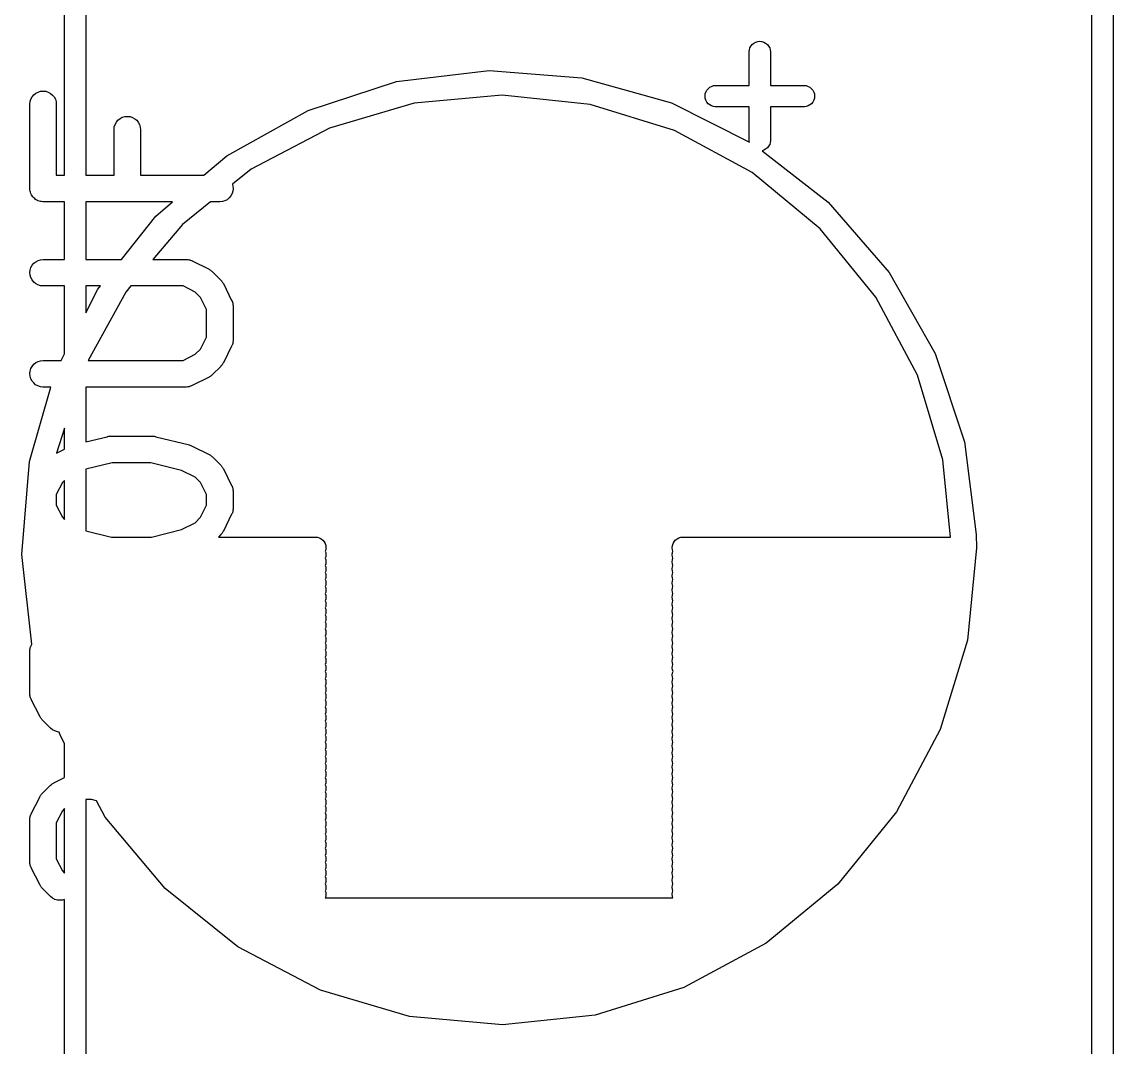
# Model space of a CAD drawing. Extents: x 84.8 to 173.4, y -140 to -47.1.
# Drawn here: x 149.19 to 155.37, y -129.33 to -123.53 of the extents above; entities that cross this region are included whole.
import ezdxf

# ---------------------------------------------------------------- set-up
doc = ezdxf.new("R2010")
doc.units = 0
doc.header["$MEASUREMENT"] = 0
doc.layers.add('BLACK', color=7, linetype='CONTINUOUS')

msp = doc.modelspace()

# ---------------------------------------------------------------- linework, layer by layer
at = {"layer": 'BLACK', "linetype": 'CONTINUOUS'}
for p, q in [((149.554, -120.917), (149.554, -124.401)), ((155.246, -131.023), (155.246, -120.917)), ((149.434, -124.401), (149.434, -120.974)), ((155.366, -120.974), (155.366, -130.994)), ((153.317, -123.67), (153.324, -123.661)), ((153.324, -123.661), (153.334, -123.653)), ((153.334, -123.653), (153.344, -123.648)), ((153.344, -123.648), (153.355, -123.644)), ((153.355, -123.644), (153.367, -123.643)), ((153.367, -123.643), (153.379, -123.644)), ((153.379, -123.644), (153.39, -123.648)), ((153.39, -123.648), (153.4, -123.653)), ((153.4, -123.653), (153.41, -123.661)), ((153.41, -123.661), (153.417, -123.67)), ((153.307, -123.7), (153.308, -123.691)), ((153.307, -123.893), (153.307, -123.7)), ((153.308, -123.691), (153.311, -123.68)), ((153.311, -123.68), (153.317, -123.67)), ((153.417, -123.67), (153.423, -123.68)), ((153.423, -123.68), (153.426, -123.691)), ((153.426, -123.691), (153.427, -123.7)), ((153.427, -123.7), (153.427, -123.893)), ((151.312, -123.871), (151.835, -123.809)), ((151.835, -123.809), (152.361, -123.849)), ((152.361, -123.849), (152.868, -123.991)), ((150.811, -124.034), (151.312, -123.871)), ((153.067, -123.92), (153.074, -123.911)), ((153.074, -123.911), (153.084, -123.903)), ((153.084, -123.903), (153.094, -123.898)), ((153.094, -123.898), (153.105, -123.894)), ((153.105, -123.894), (153.114, -123.893)), ((153.114, -123.893), (153.307, -123.893)), ((153.427, -123.893), (153.62, -123.893)), ((153.62, -123.893), (153.629, -123.894)), ((153.629, -123.894), (153.64, -123.898)), ((153.64, -123.898), (153.65, -123.903)), ((153.65, -123.903), (153.66, -123.911)), ((153.66, -123.911), (153.667, -123.92)), ((149.239, -123.984), (149.243, -123.97)), ((149.243, -123.97), (149.25, -123.958)), ((149.25, -123.958), (149.26, -123.946)), ((149.26, -123.946), (149.271, -123.937)), ((149.271, -123.937), (149.284, -123.93)), ((149.284, -123.93), (149.298, -123.926)), ((149.298, -123.926), (149.313, -123.925)), ((149.313, -123.925), (149.327, -123.926)), ((149.327, -123.926), (149.341, -123.931)), ((149.341, -123.931), (149.354, -123.938)), ((149.354, -123.938), (149.366, -123.947)), ((149.366, -123.947), (149.375, -123.958)), ((149.375, -123.958), (149.382, -123.971)), ((149.382, -123.971), (149.386, -123.985)), ((151.91, -123.948), (151.412, -123.993)), ((152.407, -124), (151.91, -123.948)), ((153.057, -123.953), (153.058, -123.941)), ((153.058, -123.965), (153.057, -123.953)), ((153.058, -123.941), (153.061, -123.93)), ((153.061, -123.976), (153.058, -123.965)), ((153.061, -123.93), (153.067, -123.92)), ((153.667, -123.92), (153.673, -123.93)), ((153.673, -123.93), (153.676, -123.941)), ((153.676, -123.965), (153.673, -123.976)), ((153.676, -123.941), (153.677, -123.953)), ((153.677, -123.953), (153.676, -123.965)), ((149.237, -123.999), (149.239, -123.984)), ((149.237, -124), (149.237, -123.999)), ((149.237, -124.476), (149.237, -124)), ((149.386, -123.985), (149.387, -124)), ((149.387, -124), (149.387, -124.401)), ((150.351, -124.291), (150.811, -124.034)), ((151.412, -123.993), (150.933, -124.134)), ((152.884, -124.148), (152.407, -124)), ((152.868, -123.991), (153.308, -124.213)), ((153.067, -123.987), (153.061, -123.976)), ((153.074, -123.996), (153.067, -123.987)), ((153.084, -124.003), (153.074, -123.996)), ((153.094, -124.009), (153.084, -124.003)), ((153.105, -124.012), (153.094, -124.009)), ((153.114, -124.013), (153.105, -124.012)), ((153.307, -124.013), (153.114, -124.013)), ((153.307, -124.206), (153.307, -124.013)), ((153.62, -124.013), (153.427, -124.013)), ((153.427, -124.013), (153.427, -124.206)), ((153.629, -124.012), (153.62, -124.013)), ((153.64, -124.009), (153.629, -124.012)), ((153.65, -124.003), (153.64, -124.009)), ((153.66, -123.996), (153.65, -124.003)), ((153.667, -123.987), (153.66, -123.996)), ((153.673, -123.976), (153.667, -123.987)), ((149.727, -124.1), (149.736, -124.089)), ((149.736, -124.089), (149.748, -124.08)), ((149.748, -124.08), (149.76, -124.073)), ((149.76, -124.073), (149.775, -124.069)), ((149.775, -124.069), (149.789, -124.068)), ((149.789, -124.068), (149.804, -124.069)), ((149.804, -124.069), (149.818, -124.074)), ((149.818, -124.074), (149.831, -124.081)), ((149.831, -124.081), (149.842, -124.09)), ((149.842, -124.09), (149.851, -124.101)), ((149.714, -124.142), (149.715, -124.127)), ((149.714, -124.143), (149.714, -124.142)), ((149.714, -124.401), (149.714, -124.143)), ((149.715, -124.127), (149.72, -124.113)), ((149.72, -124.113), (149.727, -124.1)), ((149.851, -124.101), (149.858, -124.114)), ((149.858, -124.114), (149.862, -124.128)), ((149.862, -124.128), (149.864, -124.143)), ((149.864, -124.143), (149.864, -124.401)), ((150.933, -124.134), (150.49, -124.366)), ((153.324, -124.386), (152.884, -124.148)), ((153.308, -124.213), (153.307, -124.206)), ((153.426, -124.215), (153.423, -124.226)), ((153.427, -124.206), (153.426, -124.215)), ((153.39, -124.259), (153.381, -124.262)), ((153.381, -124.262), (153.754, -124.553)), ((153.4, -124.253), (153.39, -124.259)), ((153.41, -124.246), (153.4, -124.253)), ((153.417, -124.237), (153.41, -124.246)), ((153.423, -124.226), (153.417, -124.237)), ((150.222, -124.401), (150.351, -124.291)), ((149.387, -124.401), (149.434, -124.401)), ((149.554, -124.401), (149.714, -124.401)), ((149.864, -124.401), (150.222, -124.401)), ((150.49, -124.366), (150.383, -124.452)), ((153.709, -124.704), (153.324, -124.386)), ((150.383, -124.452), (150.386, -124.462)), ((150.386, -124.462), (150.387, -124.477)), ((149.238, -124.483), (149.237, -124.476)), ((149.239, -124.49), (149.238, -124.483)), ((149.239, -124.491), (149.239, -124.49)), ((149.239, -124.49), (149.239, -124.49)), ((149.241, -124.497), (149.239, -124.491)), ((149.243, -124.504), (149.241, -124.497)), ((149.243, -124.505), (149.243, -124.504)), ((149.243, -124.504), (149.243, -124.504)), ((149.246, -124.511), (149.243, -124.505)), ((149.25, -124.517), (149.246, -124.511)), ((149.25, -124.518), (149.25, -124.517)), ((149.25, -124.517), (149.25, -124.517)), ((149.254, -124.523), (149.25, -124.518)), ((149.259, -124.529), (149.254, -124.523)), ((149.265, -124.533), (149.259, -124.529)), ((149.259, -124.529), (149.259, -124.529)), ((149.259, -124.529), (149.259, -124.529)), ((150.365, -124.529), (150.354, -124.539)), ((150.375, -124.518), (150.365, -124.529)), ((150.382, -124.505), (150.375, -124.518)), ((150.386, -124.491), (150.382, -124.505)), ((150.387, -124.477), (150.386, -124.491)), ((149.27, -124.538), (149.265, -124.533)), ((149.277, -124.542), (149.27, -124.538)), ((149.27, -124.538), (149.27, -124.538)), ((149.27, -124.538), (149.27, -124.538)), ((149.283, -124.545), (149.277, -124.542)), ((149.29, -124.547), (149.283, -124.545)), ((149.283, -124.545), (149.283, -124.545)), ((149.283, -124.545), (149.283, -124.545)), ((149.297, -124.549), (149.29, -124.547)), ((149.297, -124.55), (149.297, -124.549)), ((149.297, -124.549), (149.297, -124.549)), ((149.304, -124.55), (149.297, -124.55)), ((149.311, -124.551), (149.304, -124.55)), ((149.312, -124.551), (149.311, -124.551)), ((149.434, -124.551), (149.312, -124.551)), ((149.312, -124.551), (149.312, -124.551)), ((149.312, -124.551), (149.312, -124.551)), ((149.312, -124.551), (149.312, -124.551)), ((149.434, -124.877), (149.434, -124.551)), ((149.554, -124.551), (149.554, -124.877)), ((150.045, -124.551), (149.554, -124.551)), ((149.95, -124.632), (150.045, -124.551)), ((150.26, -124.551), (150.101, -124.679)), ((150.312, -124.551), (150.26, -124.551)), ((150.327, -124.55), (150.312, -124.551)), ((150.341, -124.545), (150.327, -124.55)), ((150.354, -124.539), (150.341, -124.545)), ((153.754, -124.553), (154.098, -124.952)), ((149.756, -124.877), (149.95, -124.632)), ((150.101, -124.679), (149.934, -124.877)), ((154.024, -125.091), (153.709, -124.704)), ((149.25, -124.91), (149.26, -124.899)), ((149.26, -124.899), (149.271, -124.89)), ((149.271, -124.89), (149.284, -124.883)), ((149.284, -124.883), (149.298, -124.879)), ((149.298, -124.879), (149.312, -124.877)), ((149.312, -124.877), (149.434, -124.877)), ((149.554, -124.877), (149.756, -124.877)), ((149.934, -124.877), (150.122, -124.877)), ((150.122, -124.877), (150.123, -124.877)), ((150.123, -124.877), (150.125, -124.878)), ((150.125, -124.878), (150.127, -124.877)), ((150.127, -124.877), (150.132, -124.878)), ((150.132, -124.878), (150.137, -124.879)), ((150.137, -124.879), (150.14, -124.88)), ((150.14, -124.88), (150.142, -124.88)), ((150.142, -124.88), (150.147, -124.882)), ((150.147, -124.882), (150.151, -124.883)), ((150.151, -124.883), (150.153, -124.884)), ((150.153, -124.884), (150.155, -124.885)), ((150.155, -124.885), (150.251, -124.933)), ((149.237, -124.952), (149.239, -124.937)), ((149.239, -124.966), (149.237, -124.952)), ((149.239, -124.937), (149.243, -124.923)), ((149.243, -124.923), (149.25, -124.91)), ((150.251, -124.933), (150.252, -124.933)), ((150.252, -124.933), (150.255, -124.936)), ((150.255, -124.936), (150.259, -124.938)), ((150.259, -124.938), (150.261, -124.94)), ((150.261, -124.94), (150.264, -124.941)), ((150.264, -124.941), (150.267, -124.944)), ((150.267, -124.944), (150.27, -124.947)), ((150.27, -124.947), (150.318, -124.994)), ((154.098, -124.952), (154.359, -125.41)), ((149.243, -124.98), (149.239, -124.966)), ((149.25, -124.993), (149.243, -124.98)), ((149.259, -125.005), (149.25, -124.993)), ((149.27, -125.014), (149.259, -125.005)), ((149.283, -125.021), (149.27, -125.014)), ((149.297, -125.026), (149.283, -125.021)), ((150.318, -124.994), (150.319, -124.995)), ((150.319, -124.995), (150.321, -124.999)), ((150.321, -124.999), (150.324, -125.002)), ((150.324, -125.002), (150.326, -125.004)), ((150.326, -125.004), (150.328, -125.007)), ((150.328, -125.007), (150.33, -125.01)), ((150.33, -125.01), (150.332, -125.014)), ((150.332, -125.014), (150.379, -125.109)), ((149.311, -125.027), (149.297, -125.026)), ((149.312, -125.027), (149.311, -125.027)), ((149.434, -125.027), (149.312, -125.027)), ((149.434, -125.412), (149.434, -125.027)), ((149.554, -125.027), (149.554, -125.179)), ((149.637, -125.027), (149.554, -125.027)), ((149.554, -125.179), (149.622, -125.045)), ((149.78, -125.062), (149.567, -125.449)), ((149.622, -125.045), (149.637, -125.027)), ((149.809, -125.027), (149.78, -125.062)), ((150.104, -125.027), (149.809, -125.027)), ((150.173, -125.062), (150.104, -125.027)), ((150.203, -125.092), (150.173, -125.062)), ((150.237, -125.16), (150.203, -125.092)), ((150.379, -125.109), (150.38, -125.11)), ((150.38, -125.11), (150.381, -125.112)), ((150.381, -125.112), (150.382, -125.114)), ((150.382, -125.114), (150.383, -125.119)), ((150.383, -125.119), (150.385, -125.124)), ((150.385, -125.124), (150.385, -125.126)), ((150.385, -125.126), (150.386, -125.128)), ((150.386, -125.128), (150.386, -125.133)), ((150.386, -125.133), (150.387, -125.138)), ((150.387, -125.138), (150.387, -125.141)), ((150.387, -125.141), (150.387, -125.143)), ((150.387, -125.143), (150.387, -125.333)), ((154.259, -125.532), (154.024, -125.091)), ((150.237, -125.316), (150.237, -125.16)), ((150.203, -125.384), (150.237, -125.316)), ((150.173, -125.414), (150.203, -125.384)), ((150.379, -125.367), (150.332, -125.462)), ((150.38, -125.365), (150.379, -125.367)), ((150.381, -125.363), (150.38, -125.365)), ((150.383, -125.358), (150.381, -125.363)), ((150.385, -125.353), (150.383, -125.358)), ((150.386, -125.349), (150.385, -125.351)), ((150.385, -125.351), (150.385, -125.353)), ((150.387, -125.339), (150.386, -125.344)), ((150.386, -125.344), (150.386, -125.349)), ((150.387, -125.333), (150.387, -125.334)), ((150.387, -125.334), (150.387, -125.336)), ((150.387, -125.336), (150.387, -125.339)), ((149.271, -125.461), (149.284, -125.454)), ((149.284, -125.454), (149.298, -125.45)), ((149.298, -125.45), (149.312, -125.449)), ((149.312, -125.449), (149.415, -125.449)), ((149.415, -125.449), (149.434, -125.412)), ((149.567, -125.449), (150.104, -125.449)), ((150.104, -125.449), (150.173, -125.414)), ((154.359, -125.41), (154.525, -125.91)), ((149.237, -125.523), (149.239, -125.509)), ((149.239, -125.509), (149.243, -125.495)), ((149.243, -125.495), (149.25, -125.482)), ((149.25, -125.482), (149.26, -125.47)), ((149.26, -125.47), (149.271, -125.461)), ((150.318, -125.482), (150.27, -125.529)), ((150.32, -125.478), (150.318, -125.482)), ((150.323, -125.475), (150.32, -125.478)), ((150.325, -125.473), (150.323, -125.475)), ((150.327, -125.47), (150.325, -125.473)), ((150.329, -125.466), (150.327, -125.47)), ((150.331, -125.463), (150.329, -125.466)), ((150.332, -125.462), (150.331, -125.463)), ((149.239, -125.538), (149.237, -125.523)), ((149.243, -125.552), (149.239, -125.538)), ((149.25, -125.565), (149.243, -125.552)), ((149.259, -125.576), (149.25, -125.565)), ((149.27, -125.586), (149.259, -125.576)), ((150.251, -125.543), (150.155, -125.591)), ((150.254, -125.541), (150.251, -125.543)), ((150.258, -125.539), (150.254, -125.541)), ((150.26, -125.537), (150.258, -125.539)), ((150.263, -125.535), (150.26, -125.537)), ((150.266, -125.532), (150.263, -125.535)), ((150.269, -125.53), (150.266, -125.532)), ((150.27, -125.529), (150.269, -125.53)), ((154.403, -126.011), (154.259, -125.532)), ((149.236, -126.021), (149.357, -125.599)), ((149.283, -125.593), (149.27, -125.586)), ((149.297, -125.597), (149.283, -125.593)), ((149.311, -125.599), (149.297, -125.597)), ((149.312, -125.599), (149.311, -125.599)), ((149.357, -125.599), (149.312, -125.599)), ((150.122, -125.599), (149.554, -125.599)), ((149.554, -125.599), (149.554, -125.91)), ((150.124, -125.598), (150.122, -125.599)), ((150.126, -125.599), (150.124, -125.598)), ((150.131, -125.598), (150.126, -125.599)), ((150.136, -125.597), (150.131, -125.598)), ((150.139, -125.597), (150.136, -125.597)), ((150.141, -125.596), (150.139, -125.597)), ((150.146, -125.595), (150.141, -125.596)), ((150.15, -125.593), (150.146, -125.595)), ((150.152, -125.592), (150.15, -125.593)), ((150.155, -125.591), (150.152, -125.592)), ((150.155, -125.591), (150.155, -125.591)), ((149.434, -125.831), (149.389, -125.973)), ((149.434, -125.95), (149.434, -125.831)), ((149.554, -125.91), (149.675, -125.88)), ((149.675, -125.88), (149.676, -125.879)), ((149.676, -125.879), (149.677, -125.879)), ((149.677, -125.879), (149.679, -125.879)), ((149.679, -125.879), (149.685, -125.878)), ((149.685, -125.878), (149.691, -125.877)), ((149.691, -125.877), (149.692, -125.877)), ((149.692, -125.877), (149.693, -125.877)), ((149.693, -125.877), (149.931, -125.877)), ((149.931, -125.877), (149.932, -125.877)), ((149.932, -125.877), (149.934, -125.877)), ((149.934, -125.877), (149.935, -125.877)), ((149.935, -125.877), (149.941, -125.878)), ((149.941, -125.878), (149.947, -125.879)), ((149.947, -125.879), (149.948, -125.879)), ((149.948, -125.879), (149.95, -125.88)), ((149.95, -125.88), (150.14, -125.927)), ((150.14, -125.927), (150.141, -125.927)), ((150.141, -125.927), (150.141, -125.928)), ((150.141, -125.928), (150.142, -125.928)), ((150.142, -125.928), (150.148, -125.93)), ((150.148, -125.93), (150.155, -125.933)), ((150.155, -125.933), (150.155, -125.933)), ((150.155, -125.933), (150.155, -125.933)), ((150.155, -125.933), (150.251, -125.98)), ((154.525, -125.91), (154.591, -126.433)), ((149.389, -125.973), (149.434, -125.95)), ((150.251, -125.98), (150.252, -125.981)), ((150.252, -125.981), (150.255, -125.983)), ((150.255, -125.983), (150.259, -125.985)), ((150.259, -125.985), (150.261, -125.987)), ((150.261, -125.987), (150.264, -125.989)), ((150.264, -125.989), (150.267, -125.992)), ((150.267, -125.992), (150.27, -125.994)), ((150.27, -125.994), (150.318, -126.042)), ((154.446, -126.448), (154.403, -126.011)), ((149.192, -126.546), (149.236, -126.021)), ((149.703, -126.027), (149.554, -126.064)), ((149.554, -126.064), (149.554, -126.412)), ((149.922, -126.027), (149.703, -126.027)), ((150.096, -126.071), (149.922, -126.027)), ((150.173, -126.109), (150.096, -126.071)), ((150.318, -126.042), (150.319, -126.043)), ((150.319, -126.043), (150.321, -126.046)), ((150.321, -126.046), (150.324, -126.049)), ((150.324, -126.049), (150.326, -126.052)), ((150.326, -126.052), (150.328, -126.054)), ((150.328, -126.054), (150.33, -126.058)), ((150.33, -126.058), (150.332, -126.062)), ((150.332, -126.062), (150.379, -126.157)), ((149.434, -126.127), (149.422, -126.14)), ((149.434, -126.349), (149.434, -126.127)), ((150.203, -126.14), (150.173, -126.109)), ((149.422, -126.14), (149.387, -126.208)), ((150.237, -126.208), (150.203, -126.14)), ((150.379, -126.157), (150.38, -126.158)), ((150.38, -126.158), (150.381, -126.16)), ((150.381, -126.16), (150.382, -126.162)), ((150.382, -126.162), (150.383, -126.167)), ((150.383, -126.167), (150.385, -126.172)), ((150.385, -126.172), (150.385, -126.174)), ((150.385, -126.174), (150.386, -126.176)), ((150.386, -126.176), (150.386, -126.181)), ((150.386, -126.181), (150.387, -126.186)), ((150.387, -126.186), (150.387, -126.188)), ((150.387, -126.188), (150.387, -126.19)), ((150.387, -126.19), (150.387, -126.286)), ((149.387, -126.208), (149.387, -126.268)), ((150.237, -126.268), (150.237, -126.208)), ((149.387, -126.268), (149.422, -126.336)), ((150.203, -126.336), (150.237, -126.268)), ((150.379, -126.319), (150.332, -126.414)), ((150.38, -126.317), (150.379, -126.319)), ((150.381, -126.315), (150.38, -126.317)), ((150.383, -126.31), (150.381, -126.315)), ((150.385, -126.305), (150.383, -126.31)), ((150.386, -126.301), (150.385, -126.303)), ((150.385, -126.303), (150.385, -126.305)), ((150.387, -126.291), (150.386, -126.296)), ((150.386, -126.296), (150.386, -126.301)), ((150.387, -126.286), (150.387, -126.287)), ((150.387, -126.287), (150.387, -126.289)), ((150.387, -126.289), (150.387, -126.291)), ((149.422, -126.336), (149.434, -126.349)), ((150.096, -126.405), (150.173, -126.367)), ((150.173, -126.367), (150.203, -126.336)), ((149.554, -126.412), (149.7, -126.448)), ((149.925, -126.448), (150.096, -126.405)), ((150.318, -126.434), (150.304, -126.448)), ((150.32, -126.431), (150.318, -126.434)), ((150.323, -126.428), (150.32, -126.431)), ((150.325, -126.425), (150.323, -126.428)), ((150.327, -126.423), (150.325, -126.425)), ((150.329, -126.419), (150.327, -126.423)), ((150.331, -126.415), (150.329, -126.419)), ((150.332, -126.414), (150.331, -126.415)), ((154.591, -126.433), (154.592, -126.508)), ((149.7, -126.448), (149.925, -126.448)), ((150.304, -126.448), (150.855, -126.448)), ((150.855, -126.448), (150.864, -126.449)), ((150.864, -126.449), (150.875, -126.452)), ((150.875, -126.452), (150.885, -126.458)), ((150.885, -126.458), (150.895, -126.465)), ((150.895, -126.465), (150.902, -126.475)), ((150.902, -126.475), (150.908, -126.485)), ((150.908, -126.485), (150.911, -126.496)), ((150.911, -126.496), (150.912, -126.508)), ((152.872, -126.508), (152.873, -126.496)), ((152.873, -126.496), (152.876, -126.485)), ((152.876, -126.485), (152.882, -126.475)), ((152.882, -126.475), (152.889, -126.465)), ((152.889, -126.465), (152.899, -126.458)), ((152.899, -126.458), (152.909, -126.452)), ((152.909, -126.452), (152.92, -126.449)), ((152.92, -126.449), (152.929, -126.448)), ((152.929, -126.448), (154.446, -126.448)), ((149.249, -127.054), (149.192, -126.546)), ((150.911, -126.52), (150.909, -126.528)), ((150.909, -126.528), (150.911, -126.536)), ((150.911, -126.56), (150.909, -126.568)), ((150.912, -126.508), (150.911, -126.52)), ((150.911, -126.536), (150.912, -126.548)), ((150.912, -126.548), (150.911, -126.56)), ((152.873, -126.52), (152.872, -126.508)), ((152.872, -126.548), (152.873, -126.536)), ((152.873, -126.56), (152.872, -126.548)), ((152.875, -126.528), (152.873, -126.52)), ((152.873, -126.536), (152.875, -126.528)), ((152.875, -126.568), (152.873, -126.56)), ((154.592, -126.508), (154.541, -127.032)), ((150.909, -126.568), (150.911, -126.576)), ((150.911, -126.6), (150.909, -126.608)), ((150.909, -126.608), (150.911, -126.616)), ((150.911, -126.576), (150.912, -126.588)), ((150.912, -126.588), (150.911, -126.6)), ((150.911, -126.616), (150.912, -126.628)), ((150.912, -126.628), (150.911, -126.64)), ((152.872, -126.588), (152.873, -126.576)), ((152.873, -126.6), (152.872, -126.588)), ((152.872, -126.628), (152.873, -126.616)), ((152.873, -126.64), (152.872, -126.628)), ((152.873, -126.576), (152.875, -126.568)), ((152.875, -126.608), (152.873, -126.6)), ((152.873, -126.616), (152.875, -126.608)), ((150.911, -126.64), (150.909, -126.648)), ((150.909, -126.648), (150.911, -126.656)), ((150.911, -126.68), (150.909, -126.688)), ((150.909, -126.688), (150.911, -126.696)), ((150.911, -126.656), (150.912, -126.668)), ((150.912, -126.668), (150.911, -126.68)), ((152.872, -126.668), (152.873, -126.656)), ((152.873, -126.68), (152.872, -126.668)), ((152.875, -126.648), (152.873, -126.64)), ((152.873, -126.656), (152.875, -126.648)), ((152.875, -126.688), (152.873, -126.68)), ((152.873, -126.696), (152.875, -126.688)), ((150.911, -126.72), (150.909, -126.728)), ((150.909, -126.728), (150.911, -126.736)), ((150.911, -126.696), (150.912, -126.708)), ((150.912, -126.708), (150.911, -126.72)), ((150.911, -126.736), (150.912, -126.748)), ((150.912, -126.748), (150.911, -126.76)), ((152.872, -126.708), (152.873, -126.696)), ((152.873, -126.72), (152.872, -126.708)), ((152.872, -126.748), (152.873, -126.736)), ((152.873, -126.76), (152.872, -126.748)), ((152.875, -126.728), (152.873, -126.72)), ((152.873, -126.736), (152.875, -126.728)), ((150.911, -126.76), (150.909, -126.768)), ((150.909, -126.768), (150.911, -126.776)), ((150.911, -126.8), (150.909, -126.808)), ((150.909, -126.808), (150.911, -126.816)), ((150.911, -126.776), (150.912, -126.788)), ((150.912, -126.788), (150.911, -126.8)), ((152.872, -126.788), (152.873, -126.776)), ((152.873, -126.8), (152.872, -126.788)), ((152.875, -126.768), (152.873, -126.76)), ((152.873, -126.776), (152.875, -126.768)), ((152.875, -126.808), (152.873, -126.8)), ((152.873, -126.816), (152.875, -126.808)), ((150.911, -126.84), (150.909, -126.848)), ((150.909, -126.848), (150.911, -126.856)), ((150.911, -126.816), (150.912, -126.828)), ((150.912, -126.828), (150.911, -126.84)), ((150.911, -126.856), (150.912, -126.868)), ((150.912, -126.868), (150.911, -126.88)), ((152.872, -126.828), (152.873, -126.816)), ((152.873, -126.84), (152.872, -126.828)), ((152.872, -126.868), (152.873, -126.856)), ((152.873, -126.88), (152.872, -126.868)), ((152.875, -126.848), (152.873, -126.84)), ((152.873, -126.856), (152.875, -126.848)), ((150.911, -126.88), (150.909, -126.888)), ((150.909, -126.888), (150.911, -126.896)), ((150.911, -126.92), (150.909, -126.928)), ((150.909, -126.928), (150.911, -126.936)), ((150.911, -126.896), (150.912, -126.908)), ((150.912, -126.908), (150.911, -126.92)), ((150.911, -126.936), (150.912, -126.948)), ((152.872, -126.908), (152.873, -126.896)), ((152.873, -126.92), (152.872, -126.908)), ((152.872, -126.948), (152.873, -126.936)), ((152.875, -126.888), (152.873, -126.88)), ((152.873, -126.896), (152.875, -126.888)), ((152.875, -126.928), (152.873, -126.92)), ((152.873, -126.936), (152.875, -126.928)), ((150.911, -126.96), (150.909, -126.968)), ((150.909, -126.968), (150.911, -126.976)), ((150.912, -126.948), (150.911, -126.96)), ((150.911, -126.976), (150.912, -126.988)), ((150.912, -126.988), (150.911, -127)), ((152.873, -126.96), (152.872, -126.948)), ((152.872, -126.988), (152.873, -126.976)), ((152.873, -127), (152.872, -126.988)), ((152.875, -126.968), (152.873, -126.96)), ((152.873, -126.976), (152.875, -126.968)), ((149.245, -127.062), (149.249, -127.054)), ((150.911, -127), (150.909, -127.008)), ((150.909, -127.008), (150.911, -127.016)), ((150.911, -127.04), (150.909, -127.048)), ((150.909, -127.048), (150.911, -127.056)), ((150.911, -127.016), (150.912, -127.028)), ((150.912, -127.028), (150.911, -127.04)), ((150.911, -127.056), (150.912, -127.068)), ((152.872, -127.028), (152.873, -127.016)), ((152.873, -127.04), (152.872, -127.028)), ((152.872, -127.068), (152.873, -127.056)), ((152.875, -127.008), (152.873, -127)), ((152.873, -127.016), (152.875, -127.008)), ((152.875, -127.048), (152.873, -127.04)), ((152.873, -127.056), (152.875, -127.048)), ((154.541, -127.032), (154.388, -127.537)), ((149.237, -127.094), (149.238, -127.092)), ((149.237, -127.095), (149.237, -127.094)), ((149.237, -127.333), (149.237, -127.095)), ((149.238, -127.085), (149.239, -127.08)), ((149.238, -127.09), (149.238, -127.085)), ((149.238, -127.092), (149.238, -127.09)), ((149.239, -127.08), (149.24, -127.077)), ((149.24, -127.075), (149.242, -127.07)), ((149.24, -127.077), (149.24, -127.075)), ((149.242, -127.07), (149.243, -127.066)), ((149.243, -127.066), (149.245, -127.064)), ((149.245, -127.064), (149.245, -127.062)), ((150.911, -127.08), (150.909, -127.088)), ((150.909, -127.088), (150.911, -127.096)), ((150.911, -127.12), (150.909, -127.128)), ((150.912, -127.068), (150.911, -127.08)), ((150.911, -127.096), (150.912, -127.108)), ((150.912, -127.108), (150.911, -127.12)), ((152.873, -127.08), (152.872, -127.068)), ((152.872, -127.108), (152.873, -127.096)), ((152.873, -127.12), (152.872, -127.108)), ((152.875, -127.088), (152.873, -127.08)), ((152.873, -127.096), (152.875, -127.088)), ((152.875, -127.128), (152.873, -127.12)), ((150.909, -127.128), (150.911, -127.136)), ((150.911, -127.16), (150.909, -127.168)), ((150.909, -127.168), (150.911, -127.176)), ((150.911, -127.136), (150.912, -127.148)), ((150.912, -127.148), (150.911, -127.16)), ((150.911, -127.176), (150.912, -127.188)), ((152.872, -127.148), (152.873, -127.136)), ((152.873, -127.16), (152.872, -127.148)), ((152.872, -127.188), (152.873, -127.176)), ((152.873, -127.136), (152.875, -127.128)), ((152.875, -127.168), (152.873, -127.16)), ((152.873, -127.176), (152.875, -127.168)), ((150.911, -127.2), (150.908, -127.209)), ((150.908, -127.209), (150.911, -127.217)), ((150.911, -127.241), (150.909, -127.249)), ((150.912, -127.188), (150.911, -127.2)), ((150.911, -127.217), (150.912, -127.229)), ((150.912, -127.229), (150.911, -127.241)), ((152.873, -127.2), (152.872, -127.188)), ((152.872, -127.229), (152.873, -127.217)), ((152.873, -127.241), (152.872, -127.229)), ((152.876, -127.209), (152.873, -127.2)), ((152.873, -127.217), (152.876, -127.209)), ((152.875, -127.249), (152.873, -127.241)), ((150.909, -127.249), (150.911, -127.257)), ((150.911, -127.281), (150.909, -127.289)), ((150.909, -127.289), (150.911, -127.297)), ((150.911, -127.257), (150.912, -127.269)), ((150.912, -127.269), (150.911, -127.281)), ((150.911, -127.297), (150.912, -127.309)), ((152.872, -127.269), (152.873, -127.257)), ((152.873, -127.281), (152.872, -127.269)), ((152.872, -127.309), (152.873, -127.297)), ((152.873, -127.257), (152.875, -127.249)), ((152.875, -127.289), (152.873, -127.281)), ((152.873, -127.297), (152.875, -127.289)), ((149.238, -127.335), (149.237, -127.333)), ((149.238, -127.338), (149.238, -127.335)), ((149.238, -127.343), (149.238, -127.338)), ((149.239, -127.348), (149.238, -127.343)), ((149.239, -127.35), (149.239, -127.348)), ((149.24, -127.352), (149.239, -127.35)), ((149.242, -127.357), (149.24, -127.352)), ((149.243, -127.362), (149.242, -127.357)), ((149.244, -127.364), (149.243, -127.362)), ((149.245, -127.366), (149.244, -127.364)), ((149.245, -127.367), (149.245, -127.366)), ((149.293, -127.462), (149.245, -127.367)), ((150.911, -127.321), (150.909, -127.329)), ((150.909, -127.329), (150.911, -127.337)), ((150.911, -127.361), (150.909, -127.369)), ((150.909, -127.369), (150.911, -127.377)), ((150.912, -127.309), (150.911, -127.321)), ((150.911, -127.337), (150.912, -127.349)), ((150.912, -127.349), (150.911, -127.361)), ((152.873, -127.321), (152.872, -127.309)), ((152.872, -127.349), (152.873, -127.337)), ((152.873, -127.361), (152.872, -127.349)), ((152.875, -127.329), (152.873, -127.321)), ((152.873, -127.337), (152.875, -127.329)), ((152.875, -127.369), (152.873, -127.361)), ((152.873, -127.377), (152.875, -127.369)), ((150.911, -127.401), (150.909, -127.409)), ((150.909, -127.409), (150.911, -127.417)), ((150.911, -127.377), (150.912, -127.389)), ((150.912, -127.389), (150.911, -127.401)), ((150.911, -127.417), (150.912, -127.429)), ((150.912, -127.429), (150.911, -127.441)), ((152.872, -127.389), (152.873, -127.377)), ((152.873, -127.401), (152.872, -127.389)), ((152.872, -127.429), (152.873, -127.417)), ((152.873, -127.441), (152.872, -127.429)), ((152.875, -127.409), (152.873, -127.401)), ((152.873, -127.417), (152.875, -127.409)), ((149.295, -127.466), (149.293, -127.462)), ((149.297, -127.469), (149.295, -127.466)), ((149.299, -127.472), (149.297, -127.469)), ((149.301, -127.474), (149.299, -127.472)), ((149.304, -127.477), (149.301, -127.474)), ((149.306, -127.481), (149.304, -127.477)), ((149.307, -127.482), (149.306, -127.481)), ((149.355, -127.529), (149.307, -127.482)), ((150.911, -127.441), (150.909, -127.449)), ((150.909, -127.449), (150.911, -127.457)), ((150.911, -127.481), (150.909, -127.489)), ((150.909, -127.489), (150.911, -127.497)), ((150.911, -127.457), (150.912, -127.469)), ((150.912, -127.469), (150.911, -127.481)), ((152.872, -127.469), (152.873, -127.457)), ((152.873, -127.481), (152.872, -127.469)), ((152.875, -127.449), (152.873, -127.441)), ((152.873, -127.457), (152.875, -127.449)), ((152.875, -127.489), (152.873, -127.481)), ((152.873, -127.497), (152.875, -127.489)), ((149.366, -127.538), (149.355, -127.529)), ((149.379, -127.545), (149.366, -127.538)), ((149.393, -127.55), (149.379, -127.545)), ((149.404, -127.551), (149.393, -127.55)), ((149.41, -127.572), (149.404, -127.551)), ((150.911, -127.521), (150.909, -127.529)), ((150.909, -127.529), (150.911, -127.537)), ((150.911, -127.497), (150.912, -127.509)), ((150.912, -127.509), (150.911, -127.521)), ((150.911, -127.537), (150.912, -127.549)), ((150.912, -127.549), (150.911, -127.561)), ((152.872, -127.509), (152.873, -127.497)), ((152.873, -127.521), (152.872, -127.509)), ((152.872, -127.549), (152.873, -127.537)), ((152.873, -127.561), (152.872, -127.549)), ((152.875, -127.529), (152.873, -127.521)), ((152.873, -127.537), (152.875, -127.529)), ((154.388, -127.537), (154.141, -128.002)), ((149.434, -127.615), (149.41, -127.572)), ((149.434, -127.808), (149.434, -127.615)), ((150.911, -127.561), (150.909, -127.569)), ((150.909, -127.569), (150.911, -127.577)), ((150.911, -127.601), (150.909, -127.609)), ((150.909, -127.609), (150.911, -127.617)), ((150.911, -127.577), (150.912, -127.589)), ((150.912, -127.589), (150.911, -127.601)), ((152.872, -127.589), (152.873, -127.577)), ((152.873, -127.601), (152.872, -127.589)), ((152.875, -127.569), (152.873, -127.561)), ((152.873, -127.577), (152.875, -127.569)), ((152.875, -127.609), (152.873, -127.601)), ((152.873, -127.617), (152.875, -127.609)), ((150.911, -127.641), (150.909, -127.649)), ((150.909, -127.649), (150.911, -127.657)), ((150.911, -127.617), (150.912, -127.629)), ((150.912, -127.629), (150.911, -127.641)), ((150.911, -127.657), (150.912, -127.669)), ((150.912, -127.669), (150.911, -127.681)), ((152.872, -127.629), (152.873, -127.617)), ((152.873, -127.641), (152.872, -127.629)), ((152.872, -127.669), (152.873, -127.657)), ((152.873, -127.681), (152.872, -127.669)), ((152.875, -127.649), (152.873, -127.641)), ((152.873, -127.657), (152.875, -127.649)), ((150.911, -127.681), (150.909, -127.689)), ((150.909, -127.689), (150.911, -127.697)), ((150.911, -127.721), (150.909, -127.729)), ((150.909, -127.729), (150.911, -127.737)), ((150.911, -127.697), (150.912, -127.709)), ((150.912, -127.709), (150.911, -127.721)), ((150.911, -127.737), (150.912, -127.749)), ((152.872, -127.709), (152.873, -127.697)), ((152.873, -127.721), (152.872, -127.709)), ((152.872, -127.749), (152.873, -127.737)), ((152.875, -127.689), (152.873, -127.681)), ((152.873, -127.697), (152.875, -127.689)), ((152.875, -127.729), (152.873, -127.721)), ((152.873, -127.737), (152.875, -127.729)), ((150.911, -127.761), (150.909, -127.769)), ((150.909, -127.769), (150.911, -127.777)), ((150.911, -127.801), (150.909, -127.809)), ((150.912, -127.749), (150.911, -127.761)), ((150.911, -127.777), (150.912, -127.789)), ((150.912, -127.789), (150.911, -127.801)), ((152.873, -127.761), (152.872, -127.749)), ((152.872, -127.789), (152.873, -127.777)), ((152.873, -127.801), (152.872, -127.789)), ((152.875, -127.769), (152.873, -127.761)), ((152.873, -127.777), (152.875, -127.769)), ((152.875, -127.809), (152.873, -127.801)), ((149.307, -127.899), (149.355, -127.852)), ((149.355, -127.851), (149.359, -127.848)), ((149.355, -127.852), (149.355, -127.851)), ((149.359, -127.848), (149.362, -127.845)), ((149.362, -127.845), (149.364, -127.844)), ((149.364, -127.844), (149.367, -127.842)), ((149.367, -127.842), (149.371, -127.84)), ((149.371, -127.84), (149.374, -127.838)), ((149.374, -127.838), (149.434, -127.808)), ((150.909, -127.809), (150.911, -127.817)), ((150.911, -127.841), (150.909, -127.849)), ((150.909, -127.849), (150.911, -127.857)), ((150.911, -127.817), (150.912, -127.829)), ((150.912, -127.829), (150.911, -127.841)), ((150.911, -127.857), (150.912, -127.869)), ((152.872, -127.829), (152.873, -127.817)), ((152.873, -127.841), (152.872, -127.829)), ((152.872, -127.869), (152.873, -127.857)), ((152.873, -127.817), (152.875, -127.809)), ((152.875, -127.849), (152.873, -127.841)), ((152.873, -127.857), (152.875, -127.849)), ((149.245, -128.014), (149.293, -127.919)), ((149.293, -127.918), (149.296, -127.914)), ((149.293, -127.919), (149.293, -127.918)), ((149.296, -127.914), (149.298, -127.911)), ((149.298, -127.911), (149.3, -127.908)), ((149.3, -127.908), (149.301, -127.906)), ((149.301, -127.906), (149.304, -127.903)), ((149.304, -127.903), (149.307, -127.899)), ((150.911, -127.881), (150.909, -127.889)), ((150.909, -127.889), (150.911, -127.897)), ((150.911, -127.921), (150.909, -127.929)), ((150.912, -127.869), (150.911, -127.881)), ((150.911, -127.897), (150.912, -127.909)), ((150.912, -127.909), (150.911, -127.921)), ((152.873, -127.881), (152.872, -127.869)), ((152.872, -127.909), (152.873, -127.897)), ((152.873, -127.921), (152.872, -127.909)), ((152.875, -127.889), (152.873, -127.881)), ((152.873, -127.897), (152.875, -127.889)), ((152.875, -127.929), (152.873, -127.921)), ((149.434, -127.984), (149.422, -127.997)), ((149.434, -128.349), (149.434, -127.984)), ((149.586, -127.932), (149.554, -127.932)), ((149.554, -127.932), (149.554, -130.998)), ((149.614, -127.941), (149.586, -127.932)), ((149.664, -128.033), (149.614, -127.941)), ((150.909, -127.929), (150.911, -127.937)), ((150.911, -127.961), (150.909, -127.969)), ((150.909, -127.969), (150.911, -127.977)), ((150.911, -127.937), (150.912, -127.949)), ((150.912, -127.949), (150.911, -127.961)), ((150.911, -127.977), (150.912, -127.989)), ((152.872, -127.949), (152.873, -127.937)), ((152.873, -127.961), (152.872, -127.949)), ((152.872, -127.989), (152.873, -127.977)), ((152.873, -127.937), (152.875, -127.929)), ((152.875, -127.969), (152.873, -127.961)), ((152.873, -127.977), (152.875, -127.969)), ((149.237, -128.046), (149.238, -128.044)), ((149.237, -128.048), (149.237, -128.046)), ((149.237, -128.286), (149.237, -128.048)), ((149.238, -128.037), (149.239, -128.032)), ((149.238, -128.042), (149.238, -128.037)), ((149.238, -128.044), (149.238, -128.042)), ((149.239, -128.032), (149.24, -128.03)), ((149.24, -128.028), (149.242, -128.023)), ((149.24, -128.03), (149.24, -128.028)), ((149.242, -128.023), (149.243, -128.018)), ((149.243, -128.018), (149.245, -128.016)), ((149.245, -128.016), (149.245, -128.014)), ((149.422, -127.997), (149.387, -128.065)), ((150.003, -128.437), (149.664, -128.033)), ((150.911, -128.001), (150.909, -128.009)), ((150.909, -128.009), (150.911, -128.017)), ((150.911, -128.041), (150.909, -128.049)), ((150.912, -127.989), (150.911, -128.001)), ((150.911, -128.017), (150.912, -128.029)), ((150.912, -128.029), (150.911, -128.041)), ((152.873, -128.001), (152.872, -127.989)), ((152.872, -128.029), (152.873, -128.017)), ((152.873, -128.041), (152.872, -128.029)), ((152.875, -128.009), (152.873, -128.001)), ((152.873, -128.017), (152.875, -128.009)), ((152.875, -128.049), (152.873, -128.041)), ((154.141, -128.002), (153.808, -128.411)), ((149.387, -128.065), (149.387, -128.268)), ((150.909, -128.049), (150.911, -128.057)), ((150.911, -128.081), (150.909, -128.089)), ((150.909, -128.089), (150.911, -128.097)), ((150.911, -128.057), (150.912, -128.069)), ((150.912, -128.069), (150.911, -128.081)), ((150.911, -128.097), (150.912, -128.109)), ((150.912, -128.109), (150.911, -128.121)), ((152.872, -128.069), (152.873, -128.057)), ((152.873, -128.081), (152.872, -128.069)), ((152.872, -128.109), (152.873, -128.097)), ((152.873, -128.121), (152.872, -128.109)), ((152.873, -128.057), (152.875, -128.049)), ((152.875, -128.089), (152.873, -128.081)), ((152.873, -128.097), (152.875, -128.089)), ((150.911, -128.121), (150.909, -128.129)), ((150.909, -128.129), (150.911, -128.137)), ((150.911, -128.161), (150.909, -128.169)), ((150.909, -128.169), (150.911, -128.177)), ((150.911, -128.137), (150.912, -128.149)), ((150.912, -128.149), (150.911, -128.161)), ((152.872, -128.149), (152.873, -128.137)), ((152.873, -128.161), (152.872, -128.149)), ((152.875, -128.129), (152.873, -128.121)), ((152.873, -128.137), (152.875, -128.129)), ((152.875, -128.169), (152.873, -128.161)), ((152.873, -128.177), (152.875, -128.169)), ((150.911, -128.201), (150.909, -128.209)), ((150.909, -128.209), (150.911, -128.217)), ((150.911, -128.177), (150.912, -128.189)), ((150.912, -128.189), (150.911, -128.201)), ((150.911, -128.217), (150.912, -128.229)), ((150.912, -128.229), (150.911, -128.241)), ((152.872, -128.189), (152.873, -128.177)), ((152.873, -128.201), (152.872, -128.189)), ((152.872, -128.229), (152.873, -128.217)), ((152.873, -128.241), (152.872, -128.229)), ((152.875, -128.209), (152.873, -128.201)), ((152.873, -128.217), (152.875, -128.209)), ((149.238, -128.288), (149.237, -128.286)), ((149.238, -128.29), (149.238, -128.288)), ((149.238, -128.295), (149.238, -128.29)), ((149.239, -128.3), (149.238, -128.295)), ((149.387, -128.268), (149.422, -128.336)), ((150.911, -128.241), (150.909, -128.249)), ((150.909, -128.249), (150.911, -128.257)), ((150.911, -128.281), (150.909, -128.289)), ((150.909, -128.289), (150.911, -128.297)), ((150.911, -128.257), (150.912, -128.269)), ((150.912, -128.269), (150.911, -128.281)), ((152.872, -128.269), (152.873, -128.257)), ((152.873, -128.281), (152.872, -128.269)), ((152.875, -128.249), (152.873, -128.241)), ((152.873, -128.257), (152.875, -128.249)), ((152.875, -128.289), (152.873, -128.281)), ((152.873, -128.297), (152.875, -128.289)), ((149.239, -128.302), (149.239, -128.3)), ((149.24, -128.304), (149.239, -128.302)), ((149.242, -128.309), (149.24, -128.304)), ((149.243, -128.314), (149.242, -128.309)), ((149.244, -128.316), (149.243, -128.314)), ((149.245, -128.318), (149.244, -128.316)), ((149.245, -128.319), (149.245, -128.318)), ((149.293, -128.414), (149.245, -128.319)), ((149.422, -128.336), (149.434, -128.349)), ((150.911, -128.321), (150.909, -128.329)), ((150.909, -128.329), (150.911, -128.337)), ((150.911, -128.297), (150.912, -128.309)), ((150.912, -128.309), (150.911, -128.321)), ((150.911, -128.337), (150.912, -128.349)), ((150.912, -128.349), (150.911, -128.361)), ((152.872, -128.309), (152.873, -128.297)), ((152.873, -128.321), (152.872, -128.309)), ((152.872, -128.349), (152.873, -128.337)), ((152.873, -128.361), (152.872, -128.349)), ((152.875, -128.329), (152.873, -128.321)), ((152.873, -128.337), (152.875, -128.329)), ((149.295, -128.418), (149.293, -128.414)), ((149.297, -128.422), (149.295, -128.418)), ((150.911, -128.361), (150.909, -128.369)), ((150.909, -128.369), (150.911, -128.377)), ((150.911, -128.401), (150.909, -128.409)), ((150.909, -128.409), (150.911, -128.417)), ((150.911, -128.377), (150.912, -128.389)), ((150.912, -128.389), (150.911, -128.401)), ((150.911, -128.417), (150.912, -128.429)), ((152.872, -128.389), (152.873, -128.377)), ((152.873, -128.401), (152.872, -128.389)), ((152.872, -128.429), (152.873, -128.417)), ((152.875, -128.369), (152.873, -128.361)), ((152.873, -128.377), (152.875, -128.369)), ((152.875, -128.409), (152.873, -128.401)), ((152.873, -128.417), (152.875, -128.409)), ((153.808, -128.411), (153.402, -128.746)), ((149.299, -128.424), (149.297, -128.422)), ((149.301, -128.427), (149.299, -128.424)), ((149.304, -128.43), (149.301, -128.427)), ((149.306, -128.433), (149.304, -128.43)), ((149.307, -128.434), (149.306, -128.433)), ((149.355, -128.482), (149.307, -128.434)), ((150.414, -128.767), (150.003, -128.437)), ((150.911, -128.441), (150.909, -128.449)), ((150.909, -128.449), (150.911, -128.457)), ((150.912, -128.429), (150.911, -128.441)), ((150.911, -128.457), (150.912, -128.469)), ((150.912, -128.469), (150.911, -128.481)), ((152.873, -128.441), (152.872, -128.429)), ((152.872, -128.469), (152.873, -128.457)), ((152.873, -128.481), (152.872, -128.469)), ((152.875, -128.449), (152.873, -128.441)), ((152.873, -128.457), (152.875, -128.449)), ((149.366, -128.491), (149.355, -128.482)), ((149.379, -128.498), (149.366, -128.491)), ((149.393, -128.502), (149.379, -128.498)), ((149.407, -128.503), (149.393, -128.502)), ((149.422, -128.502), (149.407, -128.503)), ((149.434, -128.498), (149.422, -128.502)), ((149.434, -130.994), (149.434, -128.498)), ((150.911, -128.481), (150.909, -128.489)), ((150.909, -128.489), (152.875, -128.489)), ((152.875, -128.489), (152.873, -128.481)), ((150.881, -129.011), (150.414, -128.767)), ((153.402, -128.746), (152.938, -128.997)), ((151.386, -129.16), (150.881, -129.011)), ((152.938, -128.997), (152.435, -129.153)), ((151.911, -129.208), (151.386, -129.16)), ((152.435, -129.153), (151.911, -129.208))]:
    msp.add_line(p, q, dxfattribs=at)

doc.saveas('drawing.dxf')
